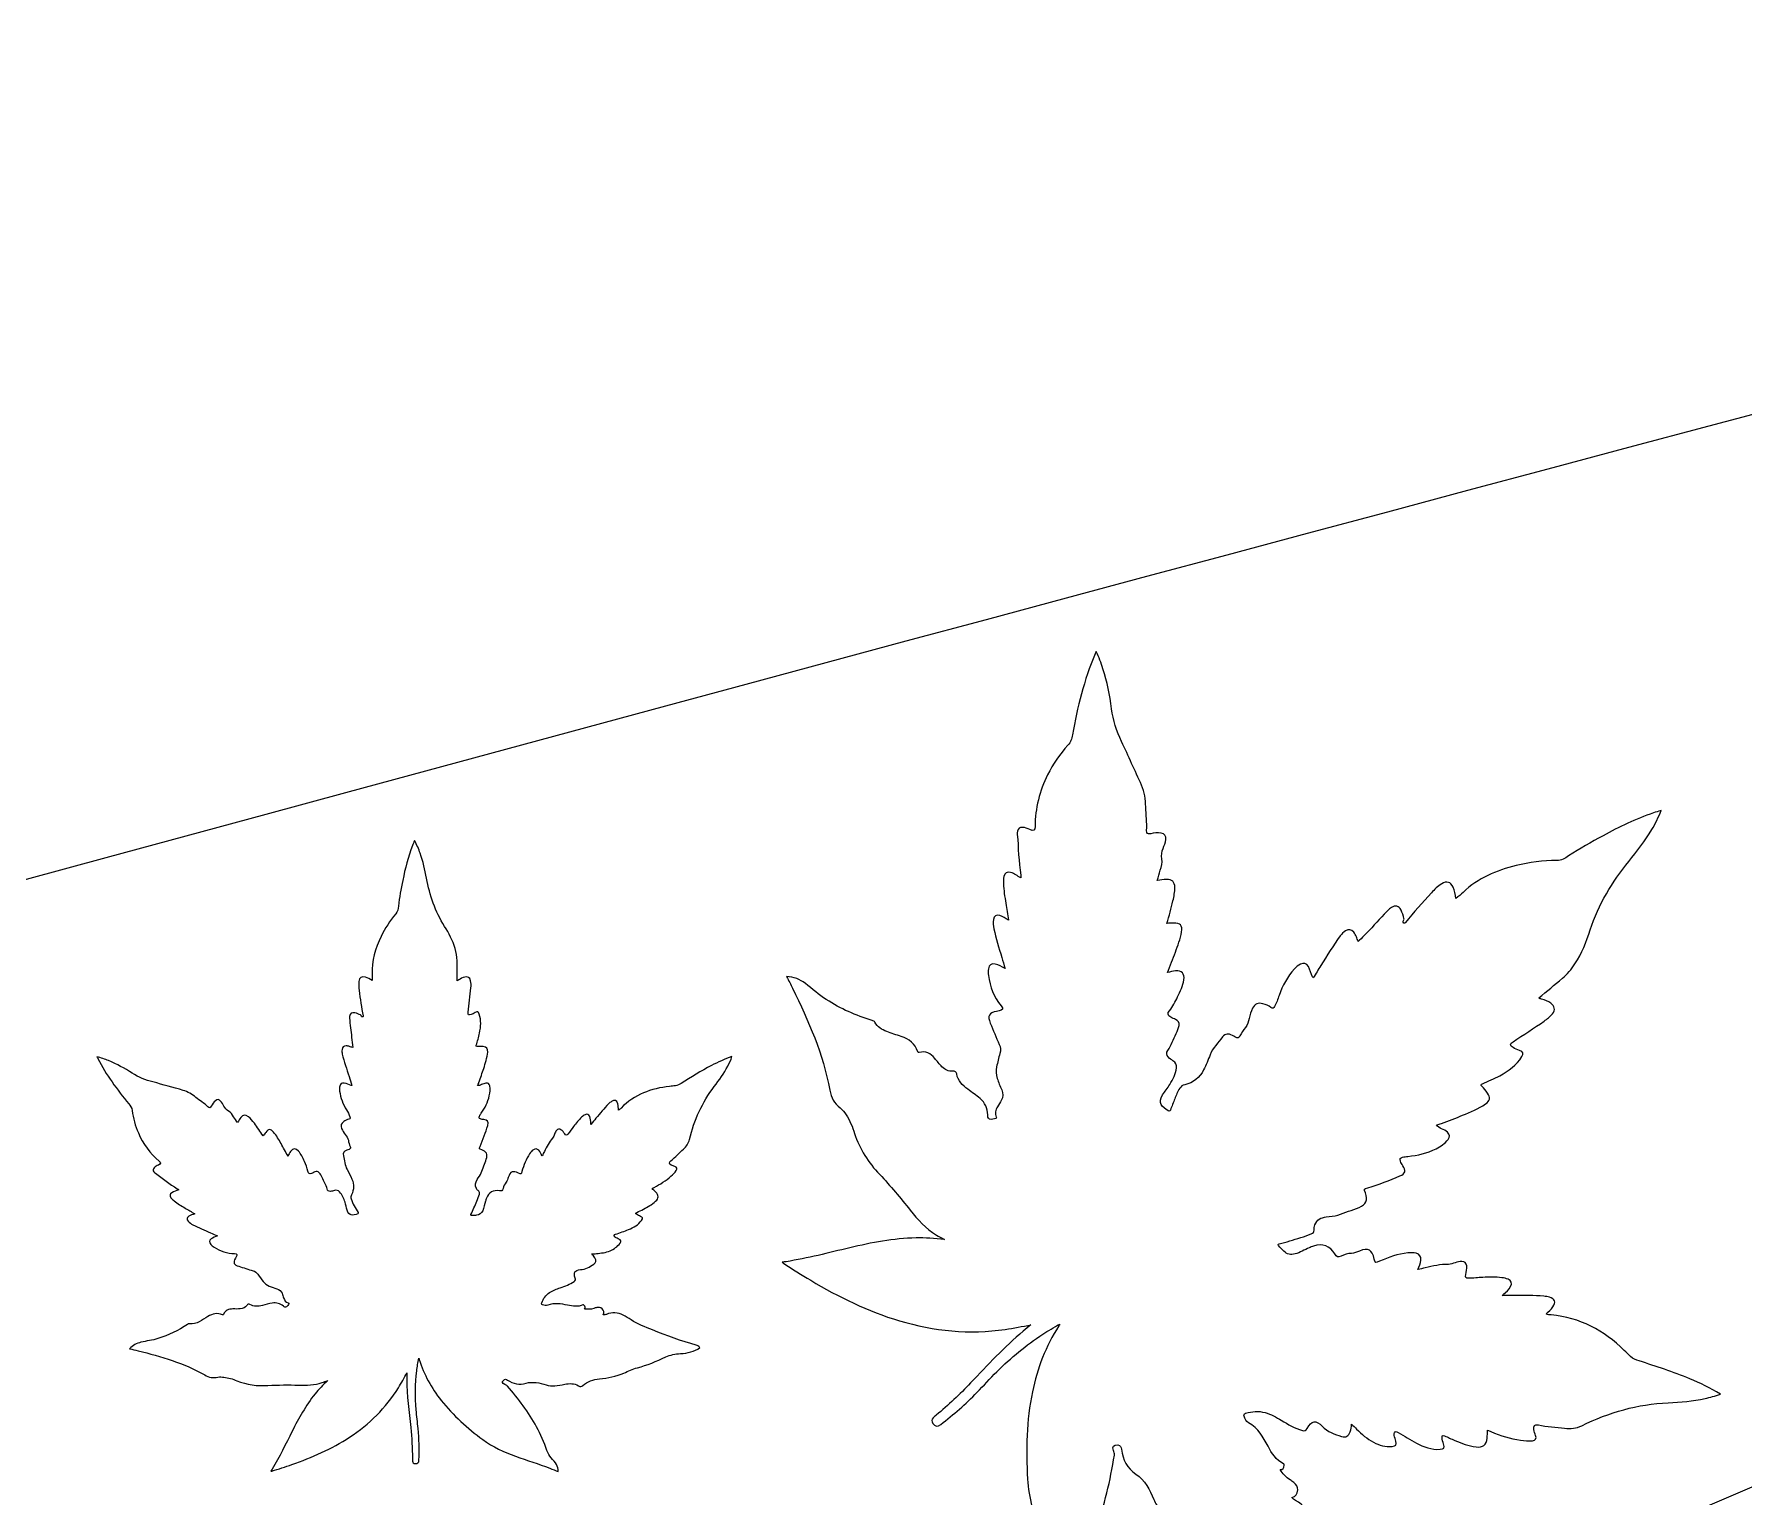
# Model space of a CAD drawing. Extents: x 435 to 1530, y -1168 to -753.
# Drawn here: x 1310.47 to 1355.92, y -828.6 to -789.72 of the extents above; entities that cross this region are included whole.
import ezdxf

# ---------------------------------------------------------------- set-up
doc = ezdxf.new("R2010")
doc.units = 0
doc.header["$MEASUREMENT"] = 0
doc.layers.add('katman 1', color=7, linetype='Continuous')

# ---------------------------------------------------------------- blocks, each defined once
blk = doc.blocks.new('block 2')
at = {"layer": 'katman 1', "lineweight": 0}
for points, knots in [([(1521.388, -755.33), (1431.564, -780.586), (1338.109, -803.653), (1249.27, -829.242), (1249.27, -829.242), (1108.792, -867.432), (1108.792, -867.432), (1108.792, -867.432), (828.002, -943.638), (828.002, -943.638), (767.648, -959.941), (664.507, -997.103), (609.731, -954.091), (568.265, -921.435), (567.624, -868.624), (583.802, -820.334), (587.509, -809.206), (591.359, -798.361), (596.462, -787.973), (596.462, -787.973), (611.609, -758.022), (611.609, -758.022), (606.84, -761.249), (568.366, -806.501), (561.392, -814.627), (548.887, -829.242), (538.776, -843.348), (527.478, -858.154), (486.342, -912.093), (435.301, -1017.025), (480.934, -1082.877), (539.989, -1168.102), (671.319, -1122.98), (755.776, -1087.256), (755.776, -1087.256), (1013.682, -976.161), (1013.682, -976.161), (1071.206, -951.778), (1127.853, -927.664), (1185.462, -902.274), (1214.286, -889.598), (1242.196, -878.038), (1271.06, -865.408), (1327.008, -840.889), (1387.531, -814.518), (1443.373, -791.269), (1450.985, -788.124), (1525.209, -755.426), (1530.031, -754.329), (1527.61, -752.993), (1524.6, -754.419), (1521.388, -755.33)], [0, 0, 0, 0, 1, 1, 1, 2, 2, 2, 3, 3, 3, 4, 4, 4, 5, 5, 5, 6, 6, 6, 7, 7, 7, 8, 8, 8, 9, 9, 9, 10, 10, 10, 11, 11, 11, 12, 12, 12, 13, 13, 13, 14, 14, 14, 15, 15, 15, 16, 16, 16, 17, 17, 17, 17]), ([(1354.892, -825.988), (1354.569, -826.059), (1354.241, -826.085), (1353.912, -826.1), (1353.101, -826.137), (1352.339, -826.353), (1351.615, -826.712), (1351.469, -826.784), (1351.316, -826.801), (1351.16, -826.778), (1350.928, -826.743), (1350.692, -826.739), (1350.462, -826.689), (1350.362, -826.667), (1350.324, -826.711), (1350.34, -826.814), (1350.349, -826.868), (1350.37, -826.919), (1350.388, -826.971), (1350.416, -827.054), (1350.391, -827.098), (1350.304, -827.111), (1350.199, -827.127), (1350.094, -827.11), (1349.989, -827.096), (1349.716, -827.06), (1349.455, -826.974), (1349.201, -826.869), (1349.172, -826.856), (1349.142, -826.845), (1349.109, -826.831), (1349.106, -826.904), (1349.105, -826.972), (1349.098, -827.039), (1349.079, -827.221), (1348.987, -827.297), (1348.806, -827.277), (1348.607, -827.255), (1348.425, -827.175), (1348.243, -827.101), (1348.149, -827.063), (1348.056, -827.023), (1347.966, -826.979), (1347.914, -826.953), (1347.905, -826.975), (1347.902, -827.019), (1347.899, -827.082), (1347.924, -827.139), (1347.943, -827.197), (1347.977, -827.306), (1347.961, -827.331), (1347.847, -827.338), (1347.62, -827.354), (1347.414, -827.281), (1347.22, -827.173), (1347.057, -827.083), (1346.898, -826.987), (1346.736, -826.895), (1346.714, -826.883), (1346.691, -826.855), (1346.659, -826.878), (1346.625, -826.902), (1346.62, -826.936), (1346.629, -826.972), (1346.641, -827.023), (1346.66, -827.072), (1346.674, -827.123), (1346.699, -827.215), (1346.672, -827.255), (1346.574, -827.262), (1346.399, -827.276), (1346.235, -827.234), (1346.08, -827.153), (1345.909, -827.063), (1345.767, -826.936), (1345.631, -826.801), (1345.588, -826.758), (1345.546, -826.715), (1345.498, -826.667), (1345.486, -826.741), (1345.483, -826.808), (1345.459, -826.872), (1345.416, -826.99), (1345.348, -827.033), (1345.23, -826.996), (1345.043, -826.937), (1344.859, -826.876), (1344.716, -826.722), (1344.557, -826.553), (1344.428, -826.576), (1344.319, -826.782), (1344.285, -826.845), (1344.25, -826.851), (1344.189, -826.837), (1343.982, -826.788), (1343.807, -826.674), (1343.628, -826.568), (1343.491, -826.486), (1343.352, -826.406), (1343.196, -826.363), (1343.021, -826.314), (1342.849, -826.326), (1342.678, -826.381), (1342.633, -826.396), (1342.626, -826.42), (1342.636, -826.46), (1342.655, -826.534), (1342.695, -826.6), (1342.758, -826.634), (1343.014, -826.774), (1343.146, -827.014), (1343.274, -827.257), (1343.374, -827.446), (1343.488, -827.622), (1343.686, -827.723), (1343.702, -827.731), (1343.706, -827.74), (1343.704, -827.759), (1343.696, -827.848), (1343.669, -827.879), (1343.593, -827.877), (1343.669, -827.983), (1343.743, -828.087), (1343.859, -828.152), (1343.895, -828.172), (1343.93, -828.197), (1343.961, -828.223), (1344.022, -828.274), (1344.068, -828.334), (1344.063, -828.42), (1344.056, -828.537), (1344.017, -828.588), (1343.905, -828.617), (1343.937, -828.649), (1343.966, -828.682), (1344.005, -828.701), (1344.236, -828.813), (1344.36, -829.005), (1344.421, -829.246), (1344.451, -829.366), (1344.469, -829.487), (1344.482, -829.609), (1344.515, -829.933), (1344.63, -830.235), (1344.728, -830.542), (1344.917, -831.139), (1345.137, -831.726), (1345.392, -832.299), (1345.415, -832.353), (1345.417, -832.372), (1345.414, -832.479), (1345.278, -832.445), (1345.157, -832.383), (1345.043, -832.307), (1344.924, -832.227), (1344.815, -832.135), (1344.719, -832.029), (1344.579, -831.874), (1344.416, -831.746), (1344.228, -831.658), (1343.855, -831.483), (1343.488, -831.298), (1343.15, -831.059), (1342.991, -830.946), (1342.81, -830.868), (1342.636, -830.78), (1342.328, -830.624), (1342.062, -830.411), (1341.815, -830.172), (1341.634, -829.997), (1341.429, -829.861), (1341.17, -829.827), (1341.101, -829.818), (1341.058, -829.785), (1341.049, -829.7), (1341.027, -829.493), (1340.89, -829.354), (1340.74, -829.228), (1340.636, -829.14), (1340.527, -829.059), (1340.43, -828.963), (1340.345, -828.878), (1340.281, -828.78), (1340.236, -828.669), (1340.132, -828.409), (1340, -828.16), (1339.764, -828.001), (1339.522, -827.837), (1339.413, -827.615), (1339.378, -827.339), (1339.371, -827.279), (1339.354, -827.227), (1339.278, -827.222), (1339.164, -827.214), (1339.128, -827.259), (1339.166, -827.367), (1339.181, -827.408), (1339.196, -827.447), (1339.189, -827.494), (1339.082, -828.17), (1338.931, -828.834), (1338.679, -829.473), (1338.552, -829.796), (1338.402, -830.107), (1338.22, -830.403), (1338.157, -830.506), (1338.119, -830.616), (1338.101, -830.734), (1338.083, -830.847), (1338.072, -830.961), (1338.033, -831.069), (1337.998, -831.165), (1337.944, -831.245), (1337.856, -831.31), (1337.817, -831.192), (1337.781, -831.076), (1337.742, -830.962), (1337.581, -830.496), (1337.386, -830.043), (1337.22, -829.579), (1337.051, -829.109), (1336.91, -828.632), (1336.881, -828.13), (1336.837, -827.351), (1336.851, -826.575), (1337.011, -825.808), (1337.141, -825.184), (1337.365, -824.597), (1337.712, -824.06), (1337.72, -824.047), (1337.727, -824.033), (1337.74, -824.009), (1337.578, -824.095), (1337.432, -824.186), (1337.288, -824.28), (1336.846, -824.57), (1336.438, -824.903), (1336.065, -825.276), (1335.885, -825.456), (1335.714, -825.645), (1335.536, -825.827), (1335.237, -826.135), (1334.913, -826.414), (1334.576, -826.679), (1334.489, -826.747), (1334.422, -826.736), (1334.363, -826.651), (1334.327, -826.599), (1334.327, -826.548), (1334.372, -826.502), (1334.397, -826.477), (1334.424, -826.454), (1334.451, -826.432), (1334.776, -826.167), (1335.077, -825.875), (1335.369, -825.573), (1335.823, -825.103), (1336.261, -824.616), (1336.767, -824.198), (1336.836, -824.141), (1336.904, -824.083), (1336.973, -824.026), (1336.744, -824.073), (1336.516, -824.118), (1336.287, -824.151), (1335.331, -824.287), (1334.395, -824.198), (1333.473, -823.921), (1332.638, -823.671), (1331.864, -823.288), (1331.116, -822.846), (1330.871, -822.701), (1330.63, -822.548), (1330.392, -822.393), (1330.383, -822.387), (1330.375, -822.38), (1330.357, -822.366), (1330.398, -822.36), (1330.429, -822.355), (1330.461, -822.35), (1331.033, -822.262), (1331.592, -822.113), (1332.155, -821.981), (1332.735, -821.845), (1333.317, -821.729), (1333.916, -821.718), (1334.162, -821.713), (1334.407, -821.729), (1334.671, -821.761), (1334.588, -821.715), (1334.522, -821.68), (1334.458, -821.641), (1334.179, -821.471), (1333.96, -821.237), (1333.763, -820.983), (1333.507, -820.654), (1333.238, -820.336), (1332.95, -820.033), (1332.65, -819.717), (1332.416, -819.362), (1332.284, -818.943), (1332.229, -818.767), (1332.158, -818.597), (1332.055, -818.442), (1332.011, -818.376), (1331.964, -818.311), (1331.901, -818.262), (1331.745, -818.142), (1331.657, -817.981), (1331.624, -817.792), (1331.452, -816.831), (1331.058, -815.952), (1330.637, -815.083), (1330.587, -814.98), (1330.532, -814.878), (1330.476, -814.769), (1330.669, -814.776), (1330.831, -814.843), (1330.975, -814.954), (1331.161, -815.097), (1331.335, -815.254), (1331.532, -815.383), (1331.91, -815.628), (1332.319, -815.807), (1332.749, -815.936), (1332.779, -815.946), (1332.806, -815.955), (1332.823, -815.985), (1332.894, -816.11), (1333.007, -816.183), (1333.137, -816.232), (1333.264, -816.28), (1333.394, -816.319), (1333.523, -816.363), (1333.731, -816.433), (1333.895, -816.55), (1333.961, -816.772), (1333.969, -816.796), (1333.979, -816.797), (1333.999, -816.791), (1334.176, -816.737), (1334.303, -816.817), (1334.414, -816.945), (1334.479, -817.02), (1334.536, -817.1), (1334.607, -817.169), (1334.688, -817.248), (1334.78, -817.295), (1334.896, -817.285), (1334.949, -817.281), (1334.988, -817.304), (1334.998, -817.357), (1335.032, -817.542), (1335.151, -817.663), (1335.294, -817.768), (1335.404, -817.849), (1335.519, -817.921), (1335.62, -818.013), (1335.749, -818.129), (1335.823, -818.269), (1335.822, -818.446), (1335.822, -818.49), (1335.823, -818.539), (1335.873, -818.557), (1335.932, -818.579), (1335.99, -818.56), (1336.046, -818.54), (1336.065, -818.533), (1336.052, -818.518), (1336.047, -818.507), (1336.005, -818.408), (1336.033, -818.318), (1336.083, -818.231), (1336.116, -818.174), (1336.151, -818.119), (1336.183, -818.061), (1336.233, -817.971), (1336.236, -817.878), (1336.194, -817.783), (1336.148, -817.683), (1336.108, -817.581), (1336.077, -817.476), (1336.046, -817.376), (1336.037, -817.273), (1336.059, -817.171), (1336.086, -817.051), (1336.113, -816.93), (1336.146, -816.812), (1336.169, -816.73), (1336.168, -816.65), (1336.13, -816.575), (1336.037, -816.391), (1335.977, -816.194), (1335.892, -816.006), (1335.808, -815.822), (1335.857, -815.731), (1336.058, -815.695), (1336.079, -815.691), (1336.101, -815.688), (1336.123, -815.685), (1336.225, -815.669), (1336.244, -815.626), (1336.177, -815.545), (1335.982, -815.312), (1335.882, -815.04), (1335.843, -814.742), (1335.835, -814.683), (1335.832, -814.624), (1335.84, -814.565), (1335.855, -814.46), (1335.915, -814.417), (1336.02, -814.438), (1336.114, -814.457), (1336.194, -814.51), (1336.287, -814.56), (1336.255, -814.454), (1336.226, -814.356), (1336.196, -814.259), (1336.119, -814.007), (1336.041, -813.756), (1335.988, -813.498), (1335.972, -813.419), (1335.959, -813.338), (1335.972, -813.257), (1335.989, -813.159), (1336.046, -813.123), (1336.143, -813.149), (1336.226, -813.171), (1336.294, -813.222), (1336.376, -813.271), (1336.35, -813.115), (1336.325, -812.968), (1336.302, -812.822), (1336.275, -812.648), (1336.248, -812.475), (1336.24, -812.299), (1336.237, -812.235), (1336.237, -812.172), (1336.254, -812.109), (1336.279, -812.015), (1336.337, -811.98), (1336.432, -812.005), (1336.532, -812.031), (1336.613, -812.093), (1336.699, -812.148), (1336.713, -812.122), (1336.702, -812.096), (1336.699, -812.072), (1336.646, -811.713), (1336.638, -811.35), (1336.609, -810.989), (1336.607, -810.961), (1336.609, -810.932), (1336.613, -810.904), (1336.625, -810.831), (1336.672, -810.797), (1336.75, -810.803), (1336.818, -810.809), (1336.881, -810.835), (1336.943, -810.864), (1337.045, -810.912), (1337.082, -810.891), (1337.082, -810.78), (1337.081, -810.294), (1337.202, -809.838), (1337.416, -809.404), (1337.557, -809.117), (1337.74, -808.857), (1337.955, -808.621), (1338.029, -808.54), (1338.058, -808.447), (1338.076, -808.344), (1338.205, -807.607), (1338.385, -806.885), (1338.675, -806.193), (1338.683, -806.173), (1338.693, -806.153), (1338.706, -806.125), (1338.781, -806.28), (1338.837, -806.434), (1338.887, -806.589), (1338.998, -806.935), (1339.07, -807.29), (1339.116, -807.649), (1339.155, -807.957), (1339.25, -808.244), (1339.382, -808.524), (1339.564, -808.908), (1339.736, -809.297), (1339.913, -809.684), (1339.996, -809.867), (1340.017, -810.064), (1340.023, -810.262), (1340.029, -810.47), (1340.06, -810.677), (1340.047, -810.886), (1340.042, -810.974), (1340.067, -810.988), (1340.155, -810.972), (1340.246, -810.956), (1340.337, -810.939), (1340.43, -810.957), (1340.529, -810.976), (1340.569, -811.03), (1340.557, -811.13), (1340.547, -811.211), (1340.515, -811.287), (1340.487, -811.363), (1340.453, -811.452), (1340.432, -811.54), (1340.451, -811.638), (1340.471, -811.742), (1340.437, -811.843), (1340.409, -811.942), (1340.384, -812.033), (1340.359, -812.123), (1340.331, -812.219), (1340.418, -812.204), (1340.495, -812.187), (1340.574, -812.186), (1340.722, -812.184), (1340.794, -812.251), (1340.797, -812.4), (1340.799, -812.522), (1340.775, -812.64), (1340.748, -812.758), (1340.703, -812.957), (1340.645, -813.153), (1340.586, -813.357), (1340.647, -813.354), (1340.705, -813.348), (1340.762, -813.347), (1340.948, -813.344), (1341.002, -813.402), (1340.975, -813.586), (1340.947, -813.772), (1340.877, -813.946), (1340.812, -814.121), (1340.745, -814.301), (1340.675, -814.481), (1340.604, -814.666), (1340.677, -814.649), (1340.745, -814.625), (1340.817, -814.62), (1340.982, -814.609), (1341.06, -814.691), (1341.038, -814.855), (1341.015, -815.018), (1340.941, -815.164), (1340.87, -815.31), (1340.808, -815.438), (1340.747, -815.566), (1340.655, -815.677), (1340.594, -815.75), (1340.606, -815.801), (1340.687, -815.85), (1340.727, -815.876), (1340.773, -815.893), (1340.817, -815.912), (1340.89, -815.945), (1340.917, -815.989), (1340.908, -816.068), (1340.899, -816.146), (1340.868, -816.217), (1340.833, -816.285), (1340.754, -816.434), (1340.712, -816.6), (1340.607, -816.736), (1340.565, -816.791), (1340.578, -816.852), (1340.622, -816.906), (1340.657, -816.949), (1340.701, -816.982), (1340.748, -817.01), (1340.821, -817.054), (1340.847, -817.118), (1340.84, -817.199), (1340.825, -817.364), (1340.747, -817.504), (1340.662, -817.64), (1340.603, -817.735), (1340.534, -817.824), (1340.473, -817.917), (1340.336, -818.126), (1340.439, -818.241), (1340.639, -818.345), (1340.668, -818.36), (1340.672, -818.335), (1340.678, -818.318), (1340.718, -818.218), (1340.757, -818.118), (1340.796, -818.018), (1340.833, -817.922), (1340.868, -817.825), (1340.927, -817.74), (1340.961, -817.691), (1341.003, -817.658), (1341.063, -817.645), (1341.293, -817.596), (1341.456, -817.46), (1341.563, -817.253), (1341.63, -817.123), (1341.681, -816.985), (1341.736, -816.849), (1341.81, -816.665), (1341.944, -816.524), (1342.066, -816.376), (1342.14, -816.285), (1342.22, -816.28), (1342.326, -816.334), (1342.355, -816.348), (1342.381, -816.369), (1342.41, -816.385), (1342.464, -816.415), (1342.502, -816.407), (1342.528, -816.35), (1342.566, -816.268), (1342.611, -816.195), (1342.675, -816.128), (1342.738, -816.063), (1342.752, -815.967), (1342.776, -815.881), (1342.801, -815.79), (1342.819, -815.697), (1342.864, -815.613), (1342.927, -815.497), (1343.01, -815.46), (1343.138, -815.492), (1343.215, -815.511), (1343.288, -815.544), (1343.352, -815.59), (1343.402, -815.626), (1343.419, -815.61), (1343.447, -815.564), (1343.503, -815.473), (1343.534, -815.373), (1343.569, -815.274), (1343.66, -815.012), (1343.789, -814.772), (1343.979, -814.568), (1344.025, -814.518), (1344.075, -814.471), (1344.137, -814.441), (1344.228, -814.397), (1344.296, -814.419), (1344.349, -814.504), (1344.403, -814.589), (1344.406, -814.693), (1344.457, -814.778), (1344.462, -814.785), (1344.466, -814.793), (1344.474, -814.808), (1344.544, -814.695), (1344.61, -814.586), (1344.679, -814.479), (1344.848, -814.213), (1345.007, -813.94), (1345.195, -813.686), (1345.233, -813.635), (1345.279, -813.591), (1345.334, -813.557), (1345.418, -813.504), (1345.49, -813.516), (1345.555, -813.592), (1345.585, -813.628), (1345.607, -813.668), (1345.624, -813.711), (1345.64, -813.752), (1345.656, -813.793), (1345.674, -813.841), (1345.772, -813.739), (1345.865, -813.638), (1345.961, -813.541), (1346.147, -813.354), (1346.313, -813.149), (1346.507, -812.97), (1346.522, -812.957), (1346.537, -812.944), (1346.554, -812.934), (1346.665, -812.866), (1346.748, -812.888), (1346.81, -813.003), (1346.848, -813.073), (1346.867, -813.15), (1346.889, -813.226), (1346.898, -813.257), (1346.879, -813.275), (1346.871, -813.299), (1346.863, -813.32), (1346.865, -813.337), (1346.886, -813.349), (1346.906, -813.359), (1346.919, -813.349), (1346.931, -813.334), (1347.146, -813.059), (1347.38, -812.8), (1347.618, -812.545), (1347.701, -812.455), (1347.787, -812.367), (1347.894, -812.302), (1348.026, -812.223), (1348.129, -812.253), (1348.193, -812.394), (1348.234, -812.486), (1348.249, -812.586), (1348.271, -812.694), (1348.339, -812.636), (1348.404, -812.588), (1348.462, -812.532), (1348.858, -812.148), (1349.347, -811.948), (1349.871, -811.819), (1350.226, -811.732), (1350.586, -811.68), (1350.952, -811.686), (1351.074, -811.687), (1351.172, -811.628), (1351.266, -811.564), (1351.559, -811.365), (1351.871, -811.2), (1352.18, -811.028), (1352.61, -810.789), (1353.053, -810.579), (1353.519, -810.419), (1353.582, -810.398), (1353.647, -810.377), (1353.722, -810.353), (1353.656, -810.539), (1353.572, -810.704), (1353.479, -810.864), (1353.302, -811.165), (1353.083, -811.438), (1352.865, -811.709), (1352.422, -812.258), (1352.059, -812.85), (1351.841, -813.526), (1351.739, -813.843), (1351.618, -814.154), (1351.433, -814.435), (1351.339, -814.577), (1351.231, -814.706), (1351.1, -814.815), (1350.892, -814.987), (1350.686, -815.162), (1350.478, -815.337), (1350.496, -815.363), (1350.525, -815.361), (1350.548, -815.369), (1350.634, -815.397), (1350.719, -815.427), (1350.793, -815.48), (1350.904, -815.56), (1350.916, -815.653), (1350.833, -815.761), (1350.772, -815.838), (1350.697, -815.899), (1350.617, -815.953), (1350.343, -816.139), (1350.066, -816.322), (1349.79, -816.504), (1349.702, -816.563), (1349.699, -816.6), (1349.789, -816.659), (1349.842, -816.694), (1349.905, -816.71), (1349.964, -816.733), (1350.061, -816.771), (1350.073, -816.809), (1350.02, -816.898), (1349.881, -817.13), (1349.67, -817.281), (1349.437, -817.405), (1349.285, -817.485), (1349.129, -817.553), (1348.972, -817.622), (1348.932, -817.64), (1348.929, -817.654), (1348.959, -817.686), (1349.012, -817.744), (1349.065, -817.804), (1349.111, -817.868), (1349.195, -817.984), (1349.176, -818.077), (1349.056, -818.157), (1348.867, -818.284), (1348.659, -818.372), (1348.449, -818.457), (1348.263, -818.533), (1348.075, -818.606), (1347.887, -818.678), (1347.845, -818.694), (1347.799, -818.701), (1347.752, -818.713), (1347.792, -818.761), (1347.833, -818.796), (1347.888, -818.818), (1347.945, -818.84), (1348, -818.868), (1348.046, -818.91), (1348.112, -818.972), (1348.119, -819.03), (1348.064, -819.102), (1347.98, -819.213), (1347.861, -819.281), (1347.741, -819.346), (1347.507, -819.471), (1347.253, -819.524), (1346.991, -819.552), (1346.943, -819.557), (1346.895, -819.56), (1346.848, -819.571), (1346.786, -819.585), (1346.771, -819.617), (1346.793, -819.678), (1346.808, -819.722), (1346.835, -819.76), (1346.861, -819.798), (1346.951, -819.923), (1346.928, -820.009), (1346.783, -820.072), (1346.505, -820.192), (1346.222, -820.297), (1345.932, -820.384), (1345.823, -820.417), (1345.824, -820.418), (1345.863, -820.522), (1345.935, -820.709), (1345.883, -820.834), (1345.696, -820.906), (1345.51, -820.978), (1345.323, -821.046), (1345.134, -821.111), (1345.034, -821.146), (1344.927, -821.144), (1344.823, -821.159), (1344.686, -821.179), (1344.568, -821.227), (1344.52, -821.374), (1344.506, -821.418), (1344.496, -821.464), (1344.498, -821.51), (1344.501, -821.566), (1344.472, -821.593), (1344.425, -821.612), (1344.239, -821.684), (1344.047, -821.738), (1343.857, -821.797), (1343.762, -821.826), (1343.667, -821.852), (1343.572, -821.878), (1343.542, -821.886), (1343.528, -821.895), (1343.556, -821.924), (1343.603, -821.973), (1343.644, -822.028), (1343.694, -822.074), (1343.779, -822.153), (1343.881, -822.173), (1343.994, -822.144), (1344.127, -822.109), (1344.243, -822.035), (1344.368, -821.983), (1344.406, -821.966), (1344.445, -821.95), (1344.484, -821.937), (1344.729, -821.856), (1344.917, -821.925), (1345.053, -822.146), (1345.106, -822.231), (1345.126, -822.239), (1345.218, -822.2), (1345.307, -822.162), (1345.395, -822.131), (1345.496, -822.132), (1345.568, -822.132), (1345.634, -822.094), (1345.702, -822.067), (1345.939, -821.975), (1346.043, -822.03), (1346.1, -822.28), (1346.124, -822.386), (1346.137, -822.388), (1346.241, -822.341), (1346.481, -822.232), (1346.729, -822.145), (1346.994, -822.117), (1347.068, -822.109), (1347.143, -822.107), (1347.216, -822.128), (1347.303, -822.154), (1347.345, -822.215), (1347.339, -822.306), (1347.333, -822.393), (1347.291, -822.468), (1347.255, -822.558), (1347.326, -822.543), (1347.389, -822.53), (1347.451, -822.516), (1347.656, -822.469), (1347.86, -822.415), (1348.074, -822.422), (1348.136, -822.424), (1348.193, -822.395), (1348.252, -822.378), (1348.309, -822.362), (1348.366, -822.343), (1348.426, -822.344), (1348.502, -822.346), (1348.548, -822.387), (1348.557, -822.463), (1348.567, -822.541), (1348.548, -822.616), (1348.53, -822.691), (1348.509, -822.773), (1348.524, -822.796), (1348.61, -822.793), (1348.735, -822.788), (1348.859, -822.776), (1348.984, -822.769), (1349.153, -822.759), (1349.322, -822.756), (1349.491, -822.777), (1349.547, -822.785), (1349.604, -822.796), (1349.656, -822.819), (1349.746, -822.86), (1349.769, -822.925), (1349.721, -823.012), (1349.676, -823.094), (1349.609, -823.157), (1349.539, -823.218), (1349.531, -823.225), (1349.524, -823.231), (1349.502, -823.249), (1349.623, -823.25), (1349.727, -823.25), (1349.831, -823.251), (1350.09, -823.252), (1350.349, -823.246), (1350.608, -823.268), (1350.658, -823.272), (1350.708, -823.281), (1350.756, -823.295), (1350.904, -823.339), (1350.933, -823.424), (1350.847, -823.552), (1350.798, -823.623), (1350.733, -823.679), (1350.665, -823.74), (1350.711, -823.761), (1350.758, -823.762), (1350.802, -823.766), (1351.57, -823.832), (1352.2, -824.183), (1352.744, -824.709), (1352.801, -824.764), (1352.858, -824.819), (1352.914, -824.874), (1352.978, -824.936), (1353.059, -824.963), (1353.141, -824.989), (1353.595, -825.133), (1354.046, -825.282), (1354.487, -825.464), (1354.764, -825.579), (1355.033, -825.711), (1355.3, -825.87), (1355.162, -825.925), (1355.027, -825.959), (1354.892, -825.988)], [0, 0, 0, 0, 1, 1, 1, 2, 2, 2, 3, 3, 3, 4, 4, 4, 5, 5, 5, 6, 6, 6, 7, 7, 7, 8, 8, 8, 9, 9, 9, 10, 10, 10, 11, 11, 11, 12, 12, 12, 13, 13, 13, 14, 14, 14, 15, 15, 15, 16, 16, 16, 17, 17, 17, 18, 18, 18, 19, 19, 19, 20, 20, 20, 21, 21, 21, 22, 22, 22, 23, 23, 23, 24, 24, 24, 25, 25, 25, 26, 26, 26, 27, 27, 27, 28, 28, 28, 29, 29, 29, 30, 30, 30, 31, 31, 31, 32, 32, 32, 33, 33, 33, 34, 34, 34, 35, 35, 35, 36, 36, 36, 37, 37, 37, 38, 38, 38, 39, 39, 39, 40, 40, 40, 41, 41, 41, 42, 42, 42, 43, 43, 43, 44, 44, 44, 45, 45, 45, 46, 46, 46, 47, 47, 47, 48, 48, 48, 49, 49, 49, 50, 50, 50, 51, 51, 51, 52, 52, 52, 53, 53, 53, 54, 54, 54, 55, 55, 55, 56, 56, 56, 57, 57, 57, 58, 58, 58, 59, 59, 59, 60, 60, 60, 61, 61, 61, 62, 62, 62, 63, 63, 63, 64, 64, 64, 65, 65, 65, 66, 66, 66, 67, 67, 67, 68, 68, 68, 69, 69, 69, 70, 70, 70, 71, 71, 71, 72, 72, 72, 73, 73, 73, 74, 74, 74, 75, 75, 75, 76, 76, 76, 77, 77, 77, 78, 78, 78, 79, 79, 79, 80, 80, 80, 81, 81, 81, 82, 82, 82, 83, 83, 83, 84, 84, 84, 85, 85, 85, 86, 86, 86, 87, 87, 87, 88, 88, 88, 89, 89, 89, 90, 90, 90, 91, 91, 91, 92, 92, 92, 93, 93, 93, 94, 94, 94, 95, 95, 95, 96, 96, 96, 97, 97, 97, 98, 98, 98, 99, 99, 99, 100, 100, 100, 101, 101, 101, 102, 102, 102, 103, 103, 103, 104, 104, 104, 105, 105, 105, 106, 106, 106, 107, 107, 107, 108, 108, 108, 109, 109, 109, 110, 110, 110, 111, 111, 111, 112, 112, 112, 113, 113, 113, 114, 114, 114, 115, 115, 115, 116, 116, 116, 117, 117, 117, 118, 118, 118, 119, 119, 119, 120, 120, 120, 121, 121, 121, 122, 122, 122, 123, 123, 123, 124, 124, 124, 125, 125, 125, 126, 126, 126, 127, 127, 127, 128, 128, 128, 129, 129, 129, 130, 130, 130, 131, 131, 131, 132, 132, 132, 133, 133, 133, 134, 134, 134, 135, 135, 135, 136, 136, 136, 137, 137, 137, 138, 138, 138, 139, 139, 139, 140, 140, 140, 141, 141, 141, 142, 142, 142, 143, 143, 143, 144, 144, 144, 145, 145, 145, 146, 146, 146, 147, 147, 147, 148, 148, 148, 149, 149, 149, 150, 150, 150, 151, 151, 151, 152, 152, 152, 153, 153, 153, 154, 154, 154, 155, 155, 155, 156, 156, 156, 157, 157, 157, 158, 158, 158, 159, 159, 159, 160, 160, 160, 161, 161, 161, 162, 162, 162, 163, 163, 163, 164, 164, 164, 165, 165, 165, 166, 166, 166, 167, 167, 167, 168, 168, 168, 169, 169, 169, 170, 170, 170, 171, 171, 171, 172, 172, 172, 173, 173, 173, 174, 174, 174, 175, 175, 175, 176, 176, 176, 177, 177, 177, 178, 178, 178, 179, 179, 179, 180, 180, 180, 181, 181, 181, 182, 182, 182, 183, 183, 183, 184, 184, 184, 185, 185, 185, 186, 186, 186, 187, 187, 187, 188, 188, 188, 189, 189, 189, 190, 190, 190, 191, 191, 191, 192, 192, 192, 193, 193, 193, 194, 194, 194, 195, 195, 195, 196, 196, 196, 197, 197, 197, 198, 198, 198, 199, 199, 199, 200, 200, 200, 201, 201, 201, 202, 202, 202, 203, 203, 203, 204, 204, 204, 205, 205, 205, 206, 206, 206, 207, 207, 207, 208, 208, 208, 209, 209, 209, 210, 210, 210, 211, 211, 211, 212, 212, 212, 213, 213, 213, 214, 214, 214, 215, 215, 215, 216, 216, 216, 217, 217, 217, 218, 218, 218, 219, 219, 219, 220, 220, 220, 221, 221, 221, 222, 222, 222, 223, 223, 223, 224, 224, 224, 225, 225, 225, 226, 226, 226, 227, 227, 227, 228, 228, 228, 229, 229, 229, 230, 230, 230, 231, 231, 231, 232, 232, 232, 233, 233, 233, 234, 234, 234, 235, 235, 235, 236, 236, 236, 237, 237, 237, 238, 238, 238, 239, 239, 239, 240, 240, 240, 241, 241, 241, 242, 242, 242, 243, 243, 243, 244, 244, 244, 245, 245, 245, 246, 246, 246, 247, 247, 247, 248, 248, 248, 249, 249, 249, 250, 250, 250, 251, 251, 251, 252, 252, 252, 253, 253, 253, 254, 254, 254, 255, 255, 255, 256, 256, 256, 257, 257, 257, 258, 258, 258, 259, 259, 259, 260, 260, 260, 261, 261, 261, 262, 262, 262, 263, 263, 263, 264, 264, 264, 265, 265, 265, 266, 266, 266, 267, 267, 267, 268, 268, 268, 269, 269, 269, 270, 270, 270, 271, 271, 271, 272, 272, 272, 273, 273, 273, 274, 274, 274, 275, 275, 275, 276, 276, 276, 277, 277, 277, 278, 278, 278, 279, 279, 279, 280, 280, 280, 281, 281, 281, 282, 282, 282, 283, 283, 283, 284, 284, 284, 285, 285, 285, 286, 286, 286, 287, 287, 287, 288, 288, 288, 289, 289, 289, 290, 290, 290, 291, 291, 291, 292, 292, 292, 293, 293, 293, 294, 294, 294, 295, 295, 295, 296, 296, 296, 297, 297, 297, 298, 298, 298, 299, 299, 299, 300, 300, 300, 301, 301, 301, 302, 302, 302, 303, 303, 303, 304, 304, 304, 305, 305, 305, 306, 306, 306, 307, 307, 307, 308, 308, 308, 309, 309, 309, 310, 310, 310, 311, 311, 311, 312, 312, 312, 313, 313, 313, 314, 314, 314, 315, 315, 315, 316, 316, 316, 317, 317, 317, 318, 318, 318, 319, 319, 319, 320, 320, 320, 321, 321, 321, 322, 322, 322, 323, 323, 323, 323]), ([(1328.91, -817.153), (1328.81, -817.345), (1328.685, -817.52), (1328.554, -817.691), (1328.231, -818.113), (1328.019, -818.586), (1327.894, -819.1), (1327.868, -819.204), (1327.812, -819.287), (1327.735, -819.356), (1327.62, -819.457), (1327.519, -819.574), (1327.397, -819.668), (1327.343, -819.709), (1327.349, -819.746), (1327.408, -819.782), (1327.439, -819.8), (1327.473, -819.811), (1327.507, -819.824), (1327.56, -819.845), (1327.572, -819.876), (1327.542, -819.925), (1327.505, -819.985), (1327.453, -820.03), (1327.402, -820.076), (1327.268, -820.198), (1327.116, -820.293), (1326.956, -820.376), (1326.937, -820.385), (1326.919, -820.395), (1326.898, -820.406), (1326.933, -820.438), (1326.967, -820.467), (1326.998, -820.499), (1327.081, -820.585), (1327.08, -820.663), (1326.994, -820.745), (1326.899, -820.836), (1326.783, -820.893), (1326.669, -820.954), (1326.61, -820.985), (1326.551, -821.014), (1326.491, -821.041), (1326.456, -821.056), (1326.463, -821.07), (1326.484, -821.09), (1326.515, -821.118), (1326.554, -821.129), (1326.591, -821.145), (1326.66, -821.173), (1326.665, -821.192), (1326.621, -821.252), (1326.533, -821.372), (1326.41, -821.445), (1326.274, -821.497), (1326.161, -821.541), (1326.045, -821.58), (1325.931, -821.622), (1325.916, -821.628), (1325.892, -821.628), (1325.89, -821.653), (1325.888, -821.68), (1325.903, -821.698), (1325.924, -821.708), (1325.955, -821.723), (1325.988, -821.735), (1326.019, -821.749), (1326.076, -821.776), (1326.084, -821.806), (1326.047, -821.858), (1325.98, -821.951), (1325.89, -822.016), (1325.784, -822.06), (1325.667, -822.107), (1325.543, -822.125), (1325.419, -822.136), (1325.379, -822.14), (1325.34, -822.143), (1325.295, -822.146), (1325.328, -822.184), (1325.36, -822.214), (1325.382, -822.252), (1325.423, -822.323), (1325.416, -822.376), (1325.348, -822.419), (1325.239, -822.489), (1325.131, -822.555), (1324.994, -822.562), (1324.842, -822.57), (1324.8, -822.644), (1324.857, -822.786), (1324.874, -822.829), (1324.862, -822.85), (1324.83, -822.874), (1324.718, -822.957), (1324.587, -822.997), (1324.459, -823.042), (1324.36, -823.076), (1324.262, -823.112), (1324.174, -823.172), (1324.076, -823.239), (1324.01, -823.33), (1323.965, -823.44), (1323.953, -823.468), (1323.963, -823.482), (1323.987, -823.494), (1324.032, -823.515), (1324.082, -823.523), (1324.125, -823.506), (1324.303, -823.437), (1324.479, -823.471), (1324.655, -823.509), (1324.792, -823.539), (1324.928, -823.556), (1325.062, -823.499), (1325.073, -823.495), (1325.079, -823.497), (1325.088, -823.505), (1325.129, -823.547), (1325.133, -823.574), (1325.1, -823.611), (1325.185, -823.618), (1325.268, -823.624), (1325.35, -823.593), (1325.375, -823.583), (1325.402, -823.576), (1325.429, -823.572), (1325.48, -823.563), (1325.529, -823.565), (1325.57, -823.604), (1325.625, -823.657), (1325.635, -823.697), (1325.602, -823.766), (1325.631, -823.763), (1325.66, -823.762), (1325.686, -823.751), (1325.839, -823.682), (1325.988, -823.701), (1326.135, -823.772), (1326.207, -823.808), (1326.276, -823.85), (1326.342, -823.895), (1326.519, -824.014), (1326.718, -824.084), (1326.913, -824.164), (1327.292, -824.32), (1327.679, -824.457), (1328.073, -824.571), (1328.11, -824.582), (1328.12, -824.589), (1328.173, -824.635), (1328.099, -824.689), (1328.017, -824.724), (1327.93, -824.749), (1327.84, -824.775), (1327.748, -824.791), (1327.654, -824.794), (1327.518, -824.8), (1327.386, -824.827), (1327.262, -824.884), (1327.017, -824.998), (1326.77, -825.104), (1326.508, -825.172), (1326.385, -825.205), (1326.269, -825.262), (1326.152, -825.312), (1325.944, -825.401), (1325.725, -825.445), (1325.501, -825.468), (1325.338, -825.485), (1325.183, -825.53), (1325.057, -825.646), (1325.023, -825.676), (1324.989, -825.684), (1324.942, -825.653), (1324.83, -825.577), (1324.702, -825.587), (1324.576, -825.609), (1324.488, -825.624), (1324.401, -825.645), (1324.312, -825.653), (1324.234, -825.66), (1324.158, -825.651), (1324.083, -825.626), (1323.909, -825.569), (1323.729, -825.53), (1323.55, -825.582), (1323.366, -825.634), (1323.208, -825.595), (1323.056, -825.496), (1323.023, -825.475), (1322.989, -825.461), (1322.955, -825.497), (1322.903, -825.551), (1322.91, -825.588), (1322.981, -825.614), (1323.007, -825.624), (1323.033, -825.633), (1323.054, -825.657), (1323.347, -825.995), (1323.617, -826.35), (1323.831, -826.745), (1323.939, -826.945), (1324.032, -827.151), (1324.104, -827.367), (1324.129, -827.442), (1324.168, -827.507), (1324.219, -827.566), (1324.268, -827.622), (1324.321, -827.676), (1324.359, -827.741), (1324.392, -827.798), (1324.409, -827.86), (1324.405, -827.931), (1324.329, -827.901), (1324.256, -827.87), (1324.182, -827.842), (1323.881, -827.726), (1323.572, -827.633), (1323.269, -827.521), (1322.963, -827.408), (1322.664, -827.278), (1322.401, -827.081), (1321.992, -826.775), (1321.609, -826.441), (1321.292, -826.038), (1321.034, -825.71), (1320.834, -825.351), (1320.711, -824.951), (1320.708, -824.941), (1320.704, -824.932), (1320.698, -824.916), (1320.672, -825.033), (1320.656, -825.144), (1320.643, -825.256), (1320.602, -825.599), (1320.597, -825.944), (1320.627, -826.288), (1320.642, -826.454), (1320.664, -826.62), (1320.681, -826.785), (1320.709, -827.065), (1320.712, -827.345), (1320.703, -827.625), (1320.701, -827.697), (1320.667, -827.726), (1320.599, -827.72), (1320.558, -827.716), (1320.533, -827.695), (1320.529, -827.653), (1320.527, -827.63), (1320.526, -827.607), (1320.527, -827.584), (1320.531, -827.309), (1320.511, -827.035), (1320.483, -826.762), (1320.438, -826.336), (1320.379, -825.912), (1320.382, -825.482), (1320.383, -825.424), (1320.383, -825.365), (1320.383, -825.307), (1320.31, -825.441), (1320.237, -825.574), (1320.156, -825.703), (1319.822, -826.239), (1319.383, -826.671), (1318.857, -827.017), (1318.38, -827.33), (1317.862, -827.557), (1317.326, -827.745), (1317.15, -827.807), (1316.972, -827.863), (1316.794, -827.917), (1316.787, -827.919), (1316.78, -827.92), (1316.765, -827.923), (1316.78, -827.9), (1316.791, -827.883), (1316.801, -827.865), (1316.998, -827.541), (1317.159, -827.198), (1317.33, -826.86), (1317.506, -826.512), (1317.693, -826.172), (1317.939, -825.867), (1318.04, -825.742), (1318.151, -825.626), (1318.279, -825.507), (1318.221, -825.529), (1318.175, -825.547), (1318.128, -825.563), (1317.926, -825.631), (1317.717, -825.642), (1317.507, -825.634), (1317.233, -825.624), (1316.961, -825.625), (1316.688, -825.641), (1316.404, -825.659), (1316.127, -825.626), (1315.861, -825.516), (1315.75, -825.47), (1315.635, -825.434), (1315.514, -825.421), (1315.462, -825.415), (1315.41, -825.41), (1315.359, -825.422), (1315.233, -825.45), (1315.115, -825.426), (1315.006, -825.363), (1314.453, -825.044), (1313.847, -824.872), (1313.234, -824.717), (1313.161, -824.698), (1313.087, -824.683), (1313.008, -824.665), (1313.093, -824.571), (1313.195, -824.518), (1313.311, -824.493), (1313.461, -824.46), (1313.613, -824.439), (1313.761, -824.394), (1314.043, -824.308), (1314.304, -824.179), (1314.551, -824.018), (1314.568, -824.006), (1314.584, -823.997), (1314.606, -824.001), (1314.698, -824.018), (1314.783, -823.992), (1314.862, -823.948), (1314.94, -823.904), (1315.014, -823.855), (1315.09, -823.809), (1315.213, -823.735), (1315.341, -823.702), (1315.48, -823.762), (1315.495, -823.768), (1315.5, -823.763), (1315.505, -823.751), (1315.552, -823.639), (1315.646, -823.61), (1315.757, -823.608), (1315.822, -823.607), (1315.886, -823.612), (1315.951, -823.605), (1316.025, -823.598), (1316.086, -823.571), (1316.131, -823.509), (1316.15, -823.481), (1316.179, -823.471), (1316.209, -823.489), (1316.316, -823.549), (1316.427, -823.541), (1316.54, -823.513), (1316.627, -823.492), (1316.711, -823.465), (1316.8, -823.453), (1316.912, -823.437), (1317.014, -823.459), (1317.102, -823.534), (1317.124, -823.553), (1317.149, -823.573), (1317.179, -823.555), (1317.215, -823.535), (1317.23, -823.498), (1317.243, -823.461), (1317.248, -823.449), (1317.235, -823.45), (1317.227, -823.447), (1317.16, -823.427), (1317.126, -823.375), (1317.104, -823.313), (1317.09, -823.272), (1317.077, -823.231), (1317.061, -823.191), (1317.037, -823.128), (1316.992, -823.087), (1316.926, -823.069), (1316.857, -823.05), (1316.789, -823.027), (1316.723, -822.998), (1316.66, -822.971), (1316.605, -822.933), (1316.563, -822.878), (1316.514, -822.814), (1316.465, -822.75), (1316.42, -822.684), (1316.388, -822.637), (1316.348, -822.605), (1316.294, -822.592), (1316.163, -822.561), (1316.038, -822.508), (1315.909, -822.472), (1315.781, -822.436), (1315.756, -822.374), (1315.823, -822.258), (1315.83, -822.245), (1315.837, -822.233), (1315.845, -822.221), (1315.88, -822.163), (1315.866, -822.135), (1315.798, -822.135), (1315.599, -822.135), (1315.42, -822.07), (1315.255, -821.964), (1315.222, -821.943), (1315.191, -821.92), (1315.165, -821.891), (1315.118, -821.839), (1315.122, -821.791), (1315.177, -821.747), (1315.226, -821.708), (1315.286, -821.691), (1315.35, -821.665), (1315.283, -821.636), (1315.222, -821.61), (1315.161, -821.584), (1315.003, -821.516), (1314.844, -821.45), (1314.692, -821.368), (1314.646, -821.343), (1314.6, -821.315), (1314.565, -821.274), (1314.522, -821.225), (1314.529, -821.181), (1314.582, -821.143), (1314.629, -821.111), (1314.683, -821.098), (1314.742, -821.078), (1314.653, -821.025), (1314.569, -820.976), (1314.486, -820.926), (1314.387, -820.866), (1314.289, -820.807), (1314.197, -820.737), (1314.164, -820.712), (1314.132, -820.685), (1314.108, -820.65), (1314.072, -820.597), (1314.079, -820.554), (1314.131, -820.517), (1314.186, -820.478), (1314.251, -820.463), (1314.315, -820.444), (1314.308, -820.425), (1314.29, -820.419), (1314.277, -820.411), (1314.074, -820.287), (1313.889, -820.138), (1313.696, -820.001), (1313.681, -819.99), (1313.668, -819.976), (1313.656, -819.962), (1313.624, -819.926), (1313.626, -819.888), (1313.663, -819.852), (1313.694, -819.82), (1313.734, -819.799), (1313.775, -819.78), (1313.841, -819.749), (1313.846, -819.722), (1313.791, -819.675), (1313.547, -819.471), (1313.369, -819.218), (1313.242, -818.929), (1313.158, -818.737), (1313.104, -818.536), (1313.076, -818.329), (1313.067, -818.258), (1313.033, -818.204), (1312.988, -818.151), (1312.674, -817.777), (1312.387, -817.382), (1312.163, -816.945), (1312.156, -816.933), (1312.151, -816.92), (1312.142, -816.901), (1312.251, -816.929), (1312.351, -816.966), (1312.45, -817.006), (1312.67, -817.096), (1312.879, -817.209), (1313.078, -817.338), (1313.249, -817.448), (1313.433, -817.521), (1313.629, -817.573), (1313.898, -817.643), (1314.165, -817.721), (1314.433, -817.795), (1314.56, -817.831), (1314.668, -817.903), (1314.769, -817.983), (1314.876, -818.068), (1314.993, -818.139), (1315.092, -818.234), (1315.134, -818.274), (1315.151, -818.267), (1315.181, -818.216), (1315.211, -818.164), (1315.241, -818.111), (1315.289, -818.072), (1315.34, -818.03), (1315.384, -818.033), (1315.429, -818.081), (1315.466, -818.121), (1315.49, -818.168), (1315.516, -818.214), (1315.547, -818.269), (1315.582, -818.316), (1315.639, -818.348), (1315.7, -818.382), (1315.736, -818.441), (1315.774, -818.497), (1315.809, -818.548), (1315.843, -818.599), (1315.88, -818.653), (1315.909, -818.603), (1315.933, -818.557), (1315.965, -818.517), (1316.027, -818.442), (1316.091, -818.435), (1316.167, -818.496), (1316.228, -818.546), (1316.278, -818.608), (1316.326, -818.671), (1316.406, -818.777), (1316.48, -818.889), (1316.557, -819.004), (1316.581, -818.972), (1316.603, -818.941), (1316.627, -818.912), (1316.704, -818.817), (1316.755, -818.815), (1316.836, -818.906), (1316.918, -818.998), (1316.975, -819.106), (1317.035, -819.212), (1317.098, -819.322), (1317.158, -819.433), (1317.221, -819.546), (1317.243, -819.502), (1317.26, -819.458), (1317.288, -819.421), (1317.351, -819.333), (1317.425, -819.328), (1317.498, -819.409), (1317.571, -819.489), (1317.612, -819.587), (1317.656, -819.684), (1317.694, -819.769), (1317.732, -819.854), (1317.749, -819.947), (1317.76, -820.008), (1317.791, -820.023), (1317.849, -820.004), (1317.879, -819.994), (1317.907, -819.978), (1317.935, -819.964), (1317.982, -819.941), (1318.016, -819.946), (1318.052, -819.984), (1318.087, -820.022), (1318.11, -820.067), (1318.129, -820.113), (1318.17, -820.215), (1318.236, -820.306), (1318.26, -820.416), (1318.269, -820.461), (1318.306, -820.48), (1318.351, -820.481), (1318.387, -820.481), (1318.423, -820.473), (1318.456, -820.461), (1318.509, -820.443), (1318.552, -820.457), (1318.59, -820.495), (1318.666, -820.572), (1318.703, -820.67), (1318.736, -820.77), (1318.758, -820.839), (1318.774, -820.911), (1318.795, -820.981), (1318.842, -821.137), (1318.943, -821.134), (1319.079, -821.078), (1319.099, -821.069), (1319.088, -821.057), (1319.082, -821.047), (1319.049, -820.985), (1319.015, -820.923), (1318.981, -820.862), (1318.949, -820.803), (1318.915, -820.744), (1318.897, -820.678), (1318.887, -820.641), (1318.888, -820.606), (1318.907, -820.57), (1318.98, -820.435), (1318.98, -820.296), (1318.921, -820.155), (1318.884, -820.066), (1318.837, -819.983), (1318.792, -819.898), (1318.731, -819.784), (1318.716, -819.657), (1318.693, -819.534), (1318.679, -819.458), (1318.71, -819.416), (1318.782, -819.386), (1318.801, -819.377), (1318.822, -819.373), (1318.843, -819.365), (1318.88, -819.351), (1318.892, -819.328), (1318.875, -819.291), (1318.85, -819.238), (1318.832, -819.184), (1318.826, -819.124), (1318.819, -819.065), (1318.777, -819.018), (1318.744, -818.969), (1318.709, -818.918), (1318.67, -818.87), (1318.647, -818.812), (1318.616, -818.732), (1318.632, -818.675), (1318.702, -818.624), (1318.744, -818.593), (1318.791, -818.571), (1318.841, -818.558), (1318.88, -818.548), (1318.879, -818.533), (1318.868, -818.5), (1318.846, -818.433), (1318.809, -818.376), (1318.774, -818.316), (1318.681, -818.161), (1318.615, -817.995), (1318.593, -817.814), (1318.587, -817.77), (1318.585, -817.725), (1318.596, -817.681), (1318.612, -817.617), (1318.652, -817.592), (1318.717, -817.601), (1318.782, -817.61), (1318.835, -817.652), (1318.9, -817.662), (1318.905, -817.663), (1318.911, -817.664), (1318.921, -817.666), (1318.894, -817.584), (1318.868, -817.505), (1318.843, -817.426), (1318.781, -817.229), (1318.711, -817.034), (1318.663, -816.833), (1318.653, -816.792), (1318.651, -816.751), (1318.657, -816.709), (1318.666, -816.644), (1318.702, -816.613), (1318.767, -816.613), (1318.798, -816.613), (1318.827, -816.619), (1318.856, -816.629), (1318.883, -816.638), (1318.91, -816.647), (1318.942, -816.658), (1318.932, -816.566), (1318.921, -816.477), (1318.913, -816.388), (1318.897, -816.216), (1318.864, -816.047), (1318.857, -815.874), (1318.856, -815.861), (1318.856, -815.848), (1318.858, -815.835), (1318.871, -815.751), (1318.917, -815.719), (1319.001, -815.736), (1319.051, -815.747), (1319.098, -815.769), (1319.145, -815.79), (1319.165, -815.799), (1319.166, -815.816), (1319.174, -815.83), (1319.182, -815.843), (1319.191, -815.85), (1319.206, -815.843), (1319.22, -815.838), (1319.22, -815.827), (1319.217, -815.815), (1319.17, -815.591), (1319.139, -815.365), (1319.111, -815.139), (1319.101, -815.059), (1319.093, -814.979), (1319.106, -814.898), (1319.121, -814.798), (1319.18, -814.759), (1319.278, -814.787), (1319.341, -814.805), (1319.398, -814.839), (1319.461, -814.874), (1319.461, -814.815), (1319.464, -814.763), (1319.46, -814.71), (1319.434, -814.35), (1319.54, -814.021), (1319.696, -813.704), (1319.802, -813.489), (1319.928, -813.287), (1320.084, -813.106), (1320.136, -813.046), (1320.148, -812.971), (1320.156, -812.897), (1320.179, -812.667), (1320.228, -812.441), (1320.272, -812.214), (1320.333, -811.898), (1320.414, -811.587), (1320.53, -811.286), (1320.546, -811.245), (1320.563, -811.205), (1320.582, -811.156), (1320.648, -811.268), (1320.696, -811.379), (1320.736, -811.493), (1320.813, -811.709), (1320.857, -811.933), (1320.901, -812.157), (1320.99, -812.61), (1321.134, -813.041), (1321.381, -813.435), (1321.497, -813.62), (1321.601, -813.811), (1321.664, -814.022), (1321.696, -814.129), (1321.715, -814.237), (1321.715, -814.349), (1321.714, -814.526), (1321.714, -814.703), (1321.714, -814.88), (1321.735, -814.883), (1321.746, -814.867), (1321.76, -814.859), (1321.81, -814.828), (1321.861, -814.798), (1321.919, -814.783), (1322.006, -814.761), (1322.057, -814.794), (1322.076, -814.881), (1322.09, -814.944), (1322.088, -815.008), (1322.082, -815.07), (1322.059, -815.286), (1322.035, -815.502), (1322.01, -815.717), (1322.002, -815.786), (1322.02, -815.803), (1322.087, -815.783), (1322.127, -815.771), (1322.161, -815.746), (1322.198, -815.726), (1322.257, -815.693), (1322.281, -815.703), (1322.304, -815.767), (1322.362, -815.935), (1322.349, -816.104), (1322.312, -816.273), (1322.289, -816.383), (1322.257, -816.49), (1322.226, -816.597), (1322.218, -816.625), (1322.223, -816.632), (1322.252, -816.631), (1322.304, -816.629), (1322.356, -816.627), (1322.407, -816.631), (1322.501, -816.638), (1322.539, -816.687), (1322.529, -816.781), (1322.513, -816.929), (1322.469, -817.07), (1322.424, -817.211), (1322.383, -817.336), (1322.341, -817.461), (1322.298, -817.586), (1322.288, -817.614), (1322.273, -817.64), (1322.259, -817.668), (1322.299, -817.668), (1322.334, -817.663), (1322.368, -817.644), (1322.403, -817.625), (1322.441, -817.609), (1322.481, -817.604), (1322.54, -817.597), (1322.572, -817.617), (1322.585, -817.675), (1322.605, -817.764), (1322.589, -817.853), (1322.571, -817.94), (1322.535, -818.11), (1322.455, -818.26), (1322.359, -818.402), (1322.341, -818.429), (1322.322, -818.454), (1322.308, -818.482), (1322.289, -818.52), (1322.299, -818.541), (1322.338, -818.555), (1322.367, -818.566), (1322.397, -818.569), (1322.427, -818.571), (1322.528, -818.579), (1322.561, -818.627), (1322.532, -818.726), (1322.475, -818.915), (1322.408, -819.102), (1322.33, -819.284), (1322.3, -819.352), (1322.301, -819.352), (1322.37, -819.376), (1322.494, -819.419), (1322.534, -819.498), (1322.492, -819.622), (1322.45, -819.745), (1322.405, -819.868), (1322.358, -819.99), (1322.334, -820.055), (1322.288, -820.107), (1322.251, -820.166), (1322.203, -820.243), (1322.178, -820.322), (1322.231, -820.408), (1322.247, -820.434), (1322.266, -820.458), (1322.29, -820.476), (1322.319, -820.499), (1322.321, -820.524), (1322.31, -820.556), (1322.268, -820.68), (1322.215, -820.799), (1322.164, -820.919), (1322.139, -820.978), (1322.112, -821.037), (1322.085, -821.095), (1322.076, -821.114), (1322.075, -821.124), (1322.101, -821.123), (1322.145, -821.12), (1322.19, -821.122), (1322.234, -821.117), (1322.31, -821.107), (1322.363, -821.065), (1322.396, -820.996), (1322.434, -820.915), (1322.446, -820.825), (1322.472, -820.741), (1322.48, -820.715), (1322.488, -820.688), (1322.498, -820.663), (1322.561, -820.506), (1322.674, -820.441), (1322.843, -820.466), (1322.907, -820.475), (1322.92, -820.469), (1322.939, -820.406), (1322.958, -820.345), (1322.979, -820.288), (1323.022, -820.238), (1323.053, -820.202), (1323.061, -820.153), (1323.076, -820.108), (1323.13, -819.95), (1323.201, -819.921), (1323.35, -819.998), (1323.414, -820.031), (1323.42, -820.025), (1323.44, -819.953), (1323.487, -819.786), (1323.548, -819.626), (1323.645, -819.481), (1323.673, -819.441), (1323.703, -819.402), (1323.744, -819.375), (1323.794, -819.342), (1323.842, -819.347), (1323.885, -819.388), (1323.926, -819.427), (1323.947, -819.48), (1323.976, -819.536), (1323.999, -819.494), (1324.019, -819.457), (1324.038, -819.42), (1324.1, -819.297), (1324.16, -819.173), (1324.253, -819.068), (1324.28, -819.038), (1324.289, -818.997), (1324.306, -818.961), (1324.322, -818.925), (1324.336, -818.889), (1324.362, -818.859), (1324.395, -818.822), (1324.435, -818.816), (1324.477, -818.844), (1324.52, -818.872), (1324.55, -818.912), (1324.58, -818.953), (1324.612, -818.998), (1324.63, -819), (1324.664, -818.956), (1324.714, -818.891), (1324.761, -818.824), (1324.81, -818.758), (1324.876, -818.669), (1324.946, -818.583), (1325.027, -818.508), (1325.055, -818.483), (1325.084, -818.459), (1325.118, -818.443), (1325.176, -818.415), (1325.218, -818.431), (1325.242, -818.491), (1325.264, -818.548), (1325.268, -818.609), (1325.269, -818.669), (1325.269, -818.676), (1325.269, -818.682), (1325.269, -818.701), (1325.32, -818.641), (1325.364, -818.589), (1325.408, -818.537), (1325.518, -818.408), (1325.624, -818.275), (1325.744, -818.155), (1325.767, -818.132), (1325.792, -818.11), (1325.82, -818.092), (1325.904, -818.036), (1325.959, -818.057), (1325.986, -818.154), (1326.002, -818.209), (1326.002, -818.265), (1326.004, -818.325), (1326.034, -818.31), (1326.054, -818.288), (1326.075, -818.267), (1326.431, -817.91), (1326.872, -817.742), (1327.365, -817.691), (1327.417, -817.685), (1327.468, -817.68), (1327.52, -817.675), (1327.577, -817.669), (1327.625, -817.64), (1327.672, -817.61), (1327.936, -817.443), (1328.201, -817.28), (1328.477, -817.136), (1328.651, -817.045), (1328.831, -816.966), (1329.023, -816.899), (1328.993, -816.991), (1328.953, -817.073), (1328.91, -817.153)], [0, 0, 0, 0, 1, 1, 1, 2, 2, 2, 3, 3, 3, 4, 4, 4, 5, 5, 5, 6, 6, 6, 7, 7, 7, 8, 8, 8, 9, 9, 9, 10, 10, 10, 11, 11, 11, 12, 12, 12, 13, 13, 13, 14, 14, 14, 15, 15, 15, 16, 16, 16, 17, 17, 17, 18, 18, 18, 19, 19, 19, 20, 20, 20, 21, 21, 21, 22, 22, 22, 23, 23, 23, 24, 24, 24, 25, 25, 25, 26, 26, 26, 27, 27, 27, 28, 28, 28, 29, 29, 29, 30, 30, 30, 31, 31, 31, 32, 32, 32, 33, 33, 33, 34, 34, 34, 35, 35, 35, 36, 36, 36, 37, 37, 37, 38, 38, 38, 39, 39, 39, 40, 40, 40, 41, 41, 41, 42, 42, 42, 43, 43, 43, 44, 44, 44, 45, 45, 45, 46, 46, 46, 47, 47, 47, 48, 48, 48, 49, 49, 49, 50, 50, 50, 51, 51, 51, 52, 52, 52, 53, 53, 53, 54, 54, 54, 55, 55, 55, 56, 56, 56, 57, 57, 57, 58, 58, 58, 59, 59, 59, 60, 60, 60, 61, 61, 61, 62, 62, 62, 63, 63, 63, 64, 64, 64, 65, 65, 65, 66, 66, 66, 67, 67, 67, 68, 68, 68, 69, 69, 69, 70, 70, 70, 71, 71, 71, 72, 72, 72, 73, 73, 73, 74, 74, 74, 75, 75, 75, 76, 76, 76, 77, 77, 77, 78, 78, 78, 79, 79, 79, 80, 80, 80, 81, 81, 81, 82, 82, 82, 83, 83, 83, 84, 84, 84, 85, 85, 85, 86, 86, 86, 87, 87, 87, 88, 88, 88, 89, 89, 89, 90, 90, 90, 91, 91, 91, 92, 92, 92, 93, 93, 93, 94, 94, 94, 95, 95, 95, 96, 96, 96, 97, 97, 97, 98, 98, 98, 99, 99, 99, 100, 100, 100, 101, 101, 101, 102, 102, 102, 103, 103, 103, 104, 104, 104, 105, 105, 105, 106, 106, 106, 107, 107, 107, 108, 108, 108, 109, 109, 109, 110, 110, 110, 111, 111, 111, 112, 112, 112, 113, 113, 113, 114, 114, 114, 115, 115, 115, 116, 116, 116, 117, 117, 117, 118, 118, 118, 119, 119, 119, 120, 120, 120, 121, 121, 121, 122, 122, 122, 123, 123, 123, 124, 124, 124, 125, 125, 125, 126, 126, 126, 127, 127, 127, 128, 128, 128, 129, 129, 129, 130, 130, 130, 131, 131, 131, 132, 132, 132, 133, 133, 133, 134, 134, 134, 135, 135, 135, 136, 136, 136, 137, 137, 137, 138, 138, 138, 139, 139, 139, 140, 140, 140, 141, 141, 141, 142, 142, 142, 143, 143, 143, 144, 144, 144, 145, 145, 145, 146, 146, 146, 147, 147, 147, 148, 148, 148, 149, 149, 149, 150, 150, 150, 151, 151, 151, 152, 152, 152, 153, 153, 153, 154, 154, 154, 155, 155, 155, 156, 156, 156, 157, 157, 157, 158, 158, 158, 159, 159, 159, 160, 160, 160, 161, 161, 161, 162, 162, 162, 163, 163, 163, 164, 164, 164, 165, 165, 165, 166, 166, 166, 167, 167, 167, 168, 168, 168, 169, 169, 169, 170, 170, 170, 171, 171, 171, 172, 172, 172, 173, 173, 173, 174, 174, 174, 175, 175, 175, 176, 176, 176, 177, 177, 177, 178, 178, 178, 179, 179, 179, 180, 180, 180, 181, 181, 181, 182, 182, 182, 183, 183, 183, 184, 184, 184, 185, 185, 185, 186, 186, 186, 187, 187, 187, 188, 188, 188, 189, 189, 189, 190, 190, 190, 191, 191, 191, 192, 192, 192, 193, 193, 193, 194, 194, 194, 195, 195, 195, 196, 196, 196, 197, 197, 197, 198, 198, 198, 199, 199, 199, 200, 200, 200, 201, 201, 201, 202, 202, 202, 203, 203, 203, 204, 204, 204, 205, 205, 205, 206, 206, 206, 207, 207, 207, 208, 208, 208, 209, 209, 209, 210, 210, 210, 211, 211, 211, 212, 212, 212, 213, 213, 213, 214, 214, 214, 215, 215, 215, 216, 216, 216, 217, 217, 217, 218, 218, 218, 219, 219, 219, 220, 220, 220, 221, 221, 221, 222, 222, 222, 223, 223, 223, 224, 224, 224, 225, 225, 225, 226, 226, 226, 227, 227, 227, 228, 228, 228, 229, 229, 229, 230, 230, 230, 231, 231, 231, 232, 232, 232, 233, 233, 233, 234, 234, 234, 235, 235, 235, 236, 236, 236, 237, 237, 237, 238, 238, 238, 239, 239, 239, 240, 240, 240, 241, 241, 241, 242, 242, 242, 243, 243, 243, 244, 244, 244, 245, 245, 245, 246, 246, 246, 247, 247, 247, 248, 248, 248, 249, 249, 249, 250, 250, 250, 251, 251, 251, 252, 252, 252, 253, 253, 253, 254, 254, 254, 255, 255, 255, 256, 256, 256, 257, 257, 257, 258, 258, 258, 259, 259, 259, 260, 260, 260, 261, 261, 261, 262, 262, 262, 263, 263, 263, 264, 264, 264, 265, 265, 265, 266, 266, 266, 267, 267, 267, 268, 268, 268, 269, 269, 269, 270, 270, 270, 271, 271, 271, 272, 272, 272, 273, 273, 273, 274, 274, 274, 275, 275, 275, 276, 276, 276, 277, 277, 277, 278, 278, 278, 279, 279, 279, 280, 280, 280, 281, 281, 281, 282, 282, 282, 283, 283, 283, 284, 284, 284, 285, 285, 285, 286, 286, 286, 287, 287, 287, 288, 288, 288, 289, 289, 289, 290, 290, 290, 291, 291, 291, 292, 292, 292, 293, 293, 293, 294, 294, 294, 295, 295, 295, 296, 296, 296, 297, 297, 297, 298, 298, 298, 299, 299, 299, 300, 300, 300, 301, 301, 301, 302, 302, 302, 303, 303, 303, 304, 304, 304, 305, 305, 305, 306, 306, 306, 307, 307, 307, 308, 308, 308, 309, 309, 309, 310, 310, 310, 311, 311, 311, 312, 312, 312, 313, 313, 313, 314, 314, 314, 315, 315, 315, 316, 316, 316, 317, 317, 317, 318, 318, 318, 319, 319, 319, 320, 320, 320, 321, 321, 321, 322, 322, 322, 323, 323, 323, 323])]:
    blk.add_open_spline(points, degree=3, knots=knots, dxfattribs=at)

msp = doc.modelspace()

# ---------------------------------------------------------------- block references
at = {"layer": 'katman 1'}
msp.add_blockref('block 2', (0, 0), dxfattribs=at)

doc.saveas('drawing.dxf')
